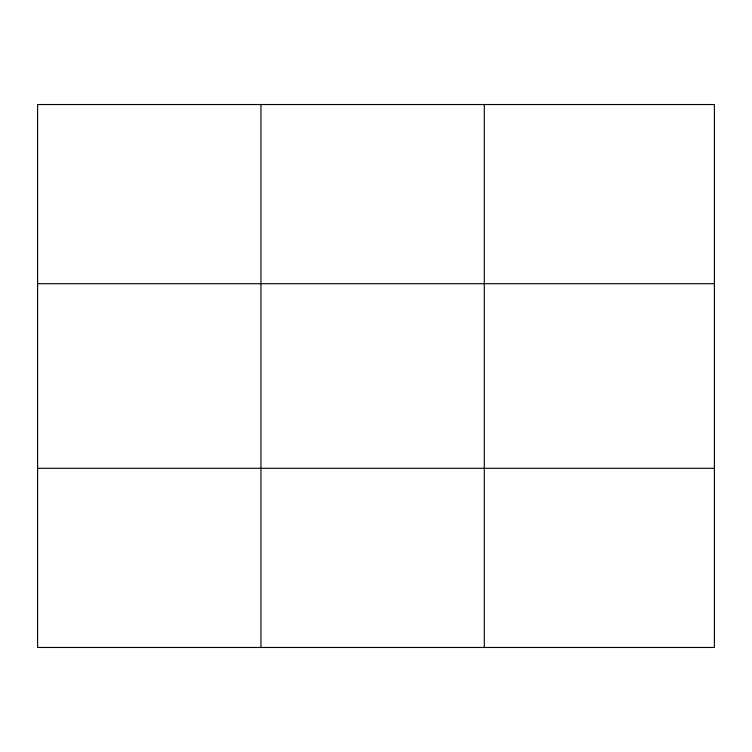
<?xml version="1.0" encoding="UTF-8"?>
<svg xmlns="http://www.w3.org/2000/svg" width="752" height="752" viewBox="0 0 752 752"><rect width="100%" height="100%" fill="white"/><g stroke="black" fill="none" stroke-linecap="round" stroke-linejoin="round"><path stroke-width="1.13" d="M260.944 104.528L260.944 647.472M484.288 104.528L484.288 647.472M37.6 283.701L714.4 283.701M37.6 468.299L714.4 468.299M714.4 640.008L714.4 647.472L37.6 647.472L37.6 104.528L714.4 104.528L714.4 640.008"/></g></svg>
